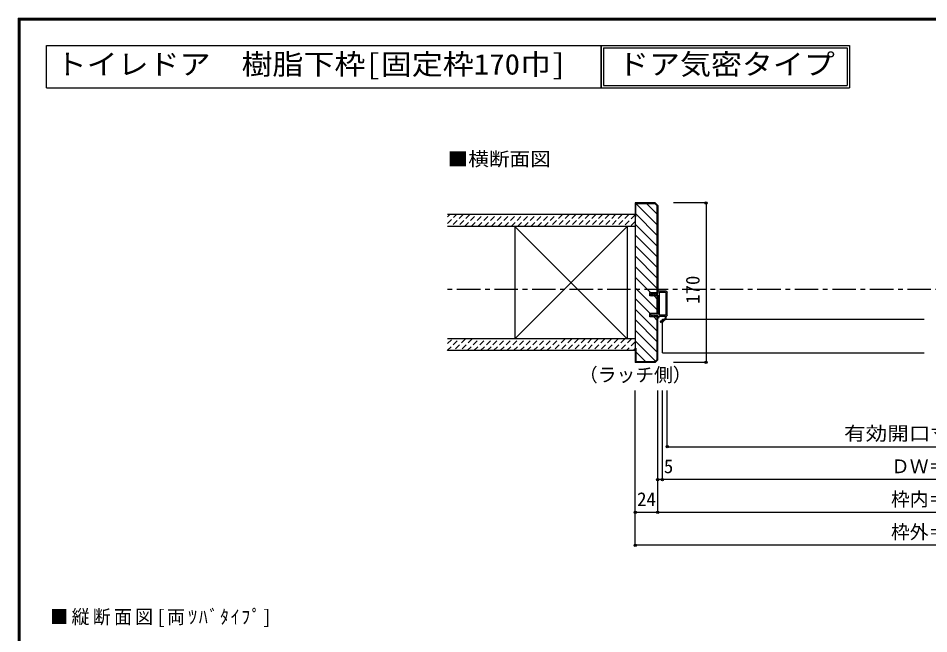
# Model space of a CAD drawing. Units: millimetres at full size, sheet at 1:5; details may follow other scales. Extents: x -973 to 977, y -718 to 696.
# Drawn here: x -973 to -3, y 40 to 696 of the extents above; entities that cross this region are included whole.
import ezdxf
from ezdxf.enums import TextEntityAlignment as Align

# ---------------------------------------------------------------- set-up
doc = ezdxf.new("R2010")
doc.units = ezdxf.units.MM
doc.header["$LTSCALE"] = 5
doc.header["$PDMODE"] = 32
doc.header["$PDSIZE"] = 2.5
doc.linetypes.add('CHAIN1', pattern=[8, 5, -1, 1, -1])
doc.linetypes.add('DASHED1', pattern=[1.8, 1.2, -0.6])
for name, color, linetype in [('0-0_補助線', 7, 'Continuous'), ('0-1_通り芯', 4, 'CHAIN1'), ('0-3_仕上', 7, 'Continuous'), ('0-4_枠', 3, 'Continuous'), ('0-6_扉', 6, 'Continuous'), ('0-A_文字', 3, 'Continuous'), ('0-B_寸法', 7, 'Continuous'), ('0-C_ﾊｯﾁ', 4, 'DASHED1'), ('F-1_通り芯', 6, 'Continuous')]:
    doc.layers.add(name, color=color, linetype=linetype)
doc.styles.add('ＭＳ ゴシック', font='')
doc.styles.get('ＭＳ ゴシック').set_extended_font_data('MS Gothic')

# ---------------------------------------------------------------- blocks, each defined once
blk = doc.blocks.new('2')
at = {"layer": '0-0_補助線'}
for p, q in [((-9.846, -9.622), (-9.846, 15.078)), ((-8.846, 16.078), (0.354, 16.078)), ((-8.846, 15.878), (0.637, 15.878)), ((-8.446, 14.378), (-8.446, -8.922)), ((-8.146, 14.678), (-1.546, 14.678)), ((-1.246, 14.378), (-1.246, -8.922)), ((0.154, 11.653), (2.154, 11.653)), ((0.154, 11.653), (0.154, -8.497)), ((2.154, 10.953), (2.154, 11.653)), ((3.154, 11.653), (2.512, 10.83)), ((3.154, 11.653), (6.154, 11.653)), ((4.154, 13.753), (4.154, 13.053)), ((5.154, 13.053), (4.512, 13.876)), ((7.154, 13.053), (5.154, 13.053)), ((6.154, 10.953), (6.154, 11.653)), ((7.558, 12.258), (6.516, 10.835)), ((-1.546, -9.222), (-8.146, -9.222)), ((0.154, -8.497), (2.154, -8.497)), ((2.154, -7.797), (2.154, -8.497)), ((3.154, -8.497), (2.512, -7.674)), ((3.154, -8.497), (6.154, -8.497)), ((6.154, -7.797), (6.154, -8.497)), ((7.558, -9.101), (6.516, -7.679)), ((-1.48, -10.622), (-8.846, -10.622)), ((-1.189, -10.85), (-0.732, -12.694)), ((0.354, -12.922), (-0.441, -12.922)), ((4.154, -9.897), (0.154, -9.897)), ((0.154, -9.897), (0.154, -10.622)), ((0.154, -10.622), (0.645, -12.548)), ((4.154, -10.597), (4.154, -9.897)), ((5.154, -9.897), (4.512, -10.72)), ((7.154, -9.897), (5.154, -9.897))]:
    blk.add_line(p, q, dxfattribs=at)
for points in [[(-9.646, 15.078), (-9.646, -9.622), (-9.846, -9.622)], [(4.154, 13.053), (0.154, 13.053), (0.649, 15.723)]]:
    blk.add_lwpolyline(points, dxfattribs=at)
for centre, radius, start, end in [((-8.846, 15.078), 1, 90, 180), ((-8.846, 15.078), 0.8, 90, 180), ((-8.146, 14.378), 0.3, 90, 180), ((-1.546, 14.378), 0.3, 0, 90), ((0.354, 15.778), 0.3, 349.49875, 90), ((2.354, 10.953), 0.2, 180, 322.03043), ((4.354, 13.753), 0.2, 37.96957, 180), ((6.354, 10.953), 0.2, 180, 323.78053), ((7.154, 12.553), 0.5, 323.78053, 90), ((-8.846, -9.622), 1, 180, 270), ((-8.146, -8.922), 0.3, 180, 270), ((-1.546, -8.922), 0.3, 270, 0), ((2.354, -7.797), 0.2, 37.96957, 180), ((6.354, -7.797), 0.2, 36.21947, 180), ((7.154, -9.397), 0.5, 270, 36.21947), ((-2.846, -10.72), 6, 179.06153, 259.29815), ((-2.846, -10.72), 5.3, 178.93757, 259.29815), ((-3.896, -16.272), 0.35, 259.29815, 79.29815), ((-1.48, -10.922), 0.3, 13.9282, 90), ((-0.441, -12.622), 0.3, 193.9282, 270), ((0.354, -12.622), 0.3, 270, 14.29438), ((4.354, -10.597), 0.2, 180, 322.03043)]:
    blk.add_arc(centre, radius, start, end, dxfattribs=at)
blk.add_point((-3.896, -16.622), dxfattribs=at)

msp = doc.modelspace()

# ---------------------------------------------------------------- linework, layer by layer
at = {"layer": '0-1_通り芯'}
msp.add_line((519.153, 406.5), (-515.847, 406.5), dxfattribs=at)
at = {"layer": '0-3_仕上', "color": 2}
for p, q in [((-315.847, 486.5), (-515.847, 486.5)), ((-315.847, 474), (-515.847, 474)), ((-315.847, 354), (-515.847, 354)), ((-315.847, 341.5), (-515.847, 341.5))]:
    msp.add_line(p, q, dxfattribs=at)
at = {"layer": '0-3_仕上'}
for p, q in [((-444.347, 354), (-324.347, 474)), ((-324.347, 354), (-444.347, 474))]:
    msp.add_line(p, q, dxfattribs=at)
at = {"layer": '0-3_仕上', "color": 3}
for p, q in [((-444.347, 474), (-444.347, 354)), ((-324.347, 474), (-324.347, 354))]:
    msp.add_line(p, q, dxfattribs=at)
at = {"layer": '0-4_枠'}
for p, q in [((-315.847, 499), (-315.847, 329)), ((-294.675, 499), (-315.847, 499)), ((-294.883, 498.5), (-292.347, 495.964)), ((-294.675, 499), (-291.847, 496.172)), ((-292.347, 403.5), (-292.347, 495.964)), ((-291.847, 496.172), (-291.847, 403.5)), ((-315.347, 484), (-315.847, 484)), ((-291.847, 399.8), (-300.347, 399.8)), ((-292.347, 381.2), (-292.347, 399.8)), ((-291.847, 381.2), (-291.847, 399.8)), ((-300.347, 377.5), (-300.347, 381.2)), ((-291.847, 381.2), (-300.347, 381.2)), ((-291.847, 377.5), (-300.347, 377.5)), ((-292.347, 332.036), (-292.347, 377.5)), ((-291.847, 331.828), (-291.847, 377.5)), ((-315.347, 344), (-315.847, 344)), ((-315.347, 344), (-315.347, 329.5)), ((-294.882, 329.5), (-292.347, 332.036)), ((-294.675, 329), (-291.847, 331.828)), ((-294.675, 329), (-315.847, 329)), ((-294.882, 329.5), (-315.347, 329.5))]:
    msp.add_line(p, q, dxfattribs=at)
for points in [[(-315.347, 484), (-315.347, 498.5), (-294.883, 498.5)], [(-300.347, 399.8), (-300.347, 403.5), (-291.847, 403.5)]]:
    msp.add_lwpolyline(points, dxfattribs=at)
at = {"layer": '0-6_扉'}
msp.add_line((-286.847, 339), (-7.847, 339), dxfattribs=at)
msp.add_lwpolyline([(-286.847, 339), (-286.847, 375), (-7.847, 375)], dxfattribs=at)
at = {"layer": '0-A_文字'}
for p, q in [((-943.333, 621.667), (-943.333, 666.667)), ((-943.333, 666.667), (-352.333, 666.667)), ((-352.333, 666.667), (-352.333, 621.667)), ((-352.333, 666.667), (-352.333, 621.667)), ((-349.833, 664.167), (-90.229, 664.167)), ((-349.833, 664.167), (-349.833, 624.167)), ((-90.229, 664.167), (-90.229, 624.167)), ((-943.333, 621.667), (-352.333, 621.667)), ((-352.333, 621.667), (-87.729, 621.667)), ((-349.833, 624.167), (-90.229, 624.167))]:
    msp.add_line(p, q, dxfattribs=at)
for points in [[(-352.333, 666.667), (-352.333, 621.667), (-352.333, 666.667)], [(-352.333, 666.667), (-87.729, 666.667), (-87.729, 621.667)]]:
    msp.add_lwpolyline(points, dxfattribs=at)
at = {"layer": '0-B_寸法', "color": 4}
for p, q in [((-240.425, 499), (-274.947, 499)), ((-240.425, 499), (-240.425, 329)), ((-240.425, 329), (-274.947, 329)), ((-315.847, 134), (-315.847, 299)), ((-291.847, 169), (-291.847, 299)), ((-286.847, 204), (-286.847, 299)), ((-281.847, 239), (-281.847, 299)), ((-281.847, 239), (235.158, 239)), ((295.153, 204), (-291.847, 204)), ((319.153, 169), (-315.847, 169)), ((319.153, 134), (-315.847, 134))]:
    msp.add_line(p, q, dxfattribs=at)
at = {"layer": '0-B_寸法'}
for p in [(-240.425, 499), (-240.425, 329), (-281.847, 239), (-291.847, 204), (-286.847, 204), (-315.847, 169), (-291.847, 169), (-315.847, 134)]:
    msp.add_point(p, dxfattribs=at)
at = {"layer": '0-C_ﾊｯﾁ', "linetype": 'Continuous'}
for p, q in [((-315.847, 498.98), (-292.347, 475.48)), ((-304.053, 498.5), (-292.347, 486.794)), ((-315.347, 487.167), (-292.347, 464.166)), ((-315.847, 476.353), (-292.347, 452.853)), ((-315.847, 465.039), (-292.347, 441.539)), ((-315.847, 453.726), (-292.347, 430.225)), ((-315.847, 442.412), (-292.347, 418.912)), ((-315.847, 431.098), (-292.347, 407.598)), ((-315.847, 419.784), (-299.563, 403.5)), ((-315.847, 408.47), (-292.347, 384.97)), ((-295.863, 399.8), (-292.347, 396.284)), ((-315.847, 397.157), (-299.89, 381.2)), ((-315.847, 385.843), (-292.347, 362.343)), ((-315.847, 374.529), (-292.347, 351.029)), ((-296.19, 377.5), (-292.347, 373.657)), ((-315.847, 363.216), (-292.347, 339.716)), ((-315.847, 351.902), (-294.164, 330.219)), ((-315.347, 340.088), (-304.759, 329.5))]:
    msp.add_line(p, q, dxfattribs=at)
at = {"layer": '0-C_ﾊｯﾁ'}
for p, q in [((-515.847, 477.097), (-506.444, 486.5)), ((-515.847, 484.168), (-513.515, 486.5)), ((-499.373, 486.5), (-511.873, 474)), ((-492.302, 486.5), (-504.802, 474)), ((-497.731, 474), (-485.231, 486.5)), ((-490.66, 474), (-478.16, 486.5)), ((-483.589, 474), (-471.089, 486.5)), ((-476.518, 474), (-464.018, 486.5)), ((-469.447, 474), (-456.947, 486.5)), ((-462.376, 474), (-449.876, 486.5)), ((-455.305, 474), (-442.805, 486.5)), ((-448.233, 474), (-435.733, 486.5)), ((-441.162, 474), (-428.662, 486.5)), ((-434.091, 474), (-421.591, 486.5)), ((-427.02, 474), (-414.52, 486.5)), ((-419.949, 474), (-407.449, 486.5)), ((-412.878, 474), (-400.378, 486.5)), ((-393.307, 486.5), (-405.807, 474)), ((-386.236, 486.5), (-398.736, 474)), ((-379.165, 486.5), (-391.665, 474)), ((-372.094, 486.5), (-384.594, 474)), ((-365.023, 486.5), (-377.523, 474)), ((-357.952, 486.5), (-370.452, 474)), ((-350.881, 486.5), (-363.381, 474)), ((-343.81, 486.5), (-356.31, 474)), ((-336.739, 486.5), (-349.239, 474)), ((-329.667, 486.5), (-342.167, 474)), ((-322.596, 486.5), (-335.096, 474)), ((-315.847, 486.178), (-328.025, 474)), ((-315.847, 479.107), (-320.954, 474)), ((-516.236, 341.5), (-503.736, 354)), ((-515.847, 348.96), (-510.807, 354)), ((-496.665, 354), (-509.165, 341.5)), ((-489.594, 354), (-502.094, 341.5)), ((-495.023, 341.5), (-482.523, 354)), ((-487.952, 341.5), (-475.452, 354)), ((-480.881, 341.5), (-468.381, 354)), ((-473.81, 341.5), (-461.31, 354)), ((-466.739, 341.5), (-454.239, 354)), ((-459.667, 341.5), (-447.167, 354)), ((-452.596, 341.5), (-440.096, 354)), ((-445.525, 341.5), (-433.025, 354)), ((-438.454, 341.5), (-425.954, 354)), ((-431.383, 341.5), (-418.883, 354)), ((-424.312, 341.5), (-411.812, 354)), ((-417.241, 341.5), (-404.741, 354)), ((-410.17, 341.5), (-397.67, 354)), ((-390.599, 354), (-403.099, 341.5)), ((-383.528, 354), (-396.028, 341.5)), ((-376.457, 354), (-388.957, 341.5)), ((-369.386, 354), (-381.886, 341.5)), ((-362.315, 354), (-374.815, 341.5)), ((-355.244, 354), (-367.744, 341.5)), ((-348.172, 354), (-360.672, 341.5)), ((-341.101, 354), (-353.601, 341.5)), ((-334.03, 354), (-346.53, 341.5)), ((-326.959, 354), (-339.459, 341.5)), ((-319.888, 354), (-332.388, 341.5)), ((-315.847, 350.97), (-325.317, 341.5)), ((-315.847, 343.899), (-318.246, 341.5))]:
    msp.add_line(p, q, dxfattribs=at)
at = {"layer": 'F-1_通り芯'}
for p, q in [((-973.347, 695.833), (-973.347, -700.833)), ((-973.347, 695.833), (976.653, 695.833)), ((-973.347, 695), (976.653, 695)), ((-973.347, 694.167), (976.653, 694.167)), ((-972.514, 695.833), (-972.514, -700.833)), ((-971.68, 695.833), (-971.68, -700.833))]:
    msp.add_line(p, q, dxfattribs=at)

# ---------------------------------------------------------------- block references
at = {"layer": '0-0_補助線', "xscale": -1}
msp.add_blockref('2', (-291.693, 388.922), dxfattribs=at)

# ---------------------------------------------------------------- texts
at = {"layer": '0-A_文字', "style": 'ＭＳ ゴシック', "width": 1.1}
for s, p in [('トイレドア\u3000樹脂下枠[固定枠170巾]', (-933.333, 629.167)), ('ドア気密タイプ', (-334.208, 629.167))]:
    msp.add_text(s, height=21.99, dxfattribs=at).set_placement(p, align=Align.BOTTOM_LEFT)
at = {"layer": '0-A_文字', "color": 7, "style": 'ＭＳ ゴシック', "width": 1.1}
msp.add_text('■横断面図', height=14.66, dxfattribs=at).set_placement((-515.847, 534.024), align=Align.BOTTOM_LEFT)
at = {"layer": '0-A_文字', "color": 7, "style": 'ＭＳ ゴシック'}
msp.add_text('（ラッチ側）', height=14.66, dxfattribs=at).set_placement((-375.847, 304), align=Align.BOTTOM_LEFT)
at = {"layer": '0-A_文字', "color": 7, "insert": (-939.102, 47.089), "char_height": 14.66, "attachment_point": 7, "style": 'ＭＳ ゴシック'}
msp.add_mtext('\\T1.19;\\W0.95;■縦断面図[両ﾂﾊﾞﾀｲﾌﾟ]', dxfattribs=at)
at = {"layer": '0-B_寸法', "style": 'ＭＳ ゴシック'}
msp.add_text('170', height=14.66, rotation=90, dxfattribs=at).set_placement((-242.925, 391.5), align=Align.BOTTOM_LEFT)
at = {"layer": '0-B_寸法', "style": 'ＭＳ ゴシック', "width": 1.15}
msp.add_text('有効開口寸法＝536', height=14.66, dxfattribs=at).set_placement((-93.347, 241.5), align=Align.BOTTOM_LEFT)
at = {"layer": '0-B_寸法', "style": 'ＭＳ ゴシック'}
for s, p in [('5', (-285.361, 206.5)), ('ＤＷ＝599', (-43.347, 206.5)), ('24', (-313.847, 171.5)), ('枠内＝606', (-43.347, 171.5)), ('枠外＝654', (-43.347, 136.5))]:
    msp.add_text(s, height=14.66, dxfattribs=at).set_placement(p, align=Align.BOTTOM_LEFT)

doc.saveas('drawing.dxf')
